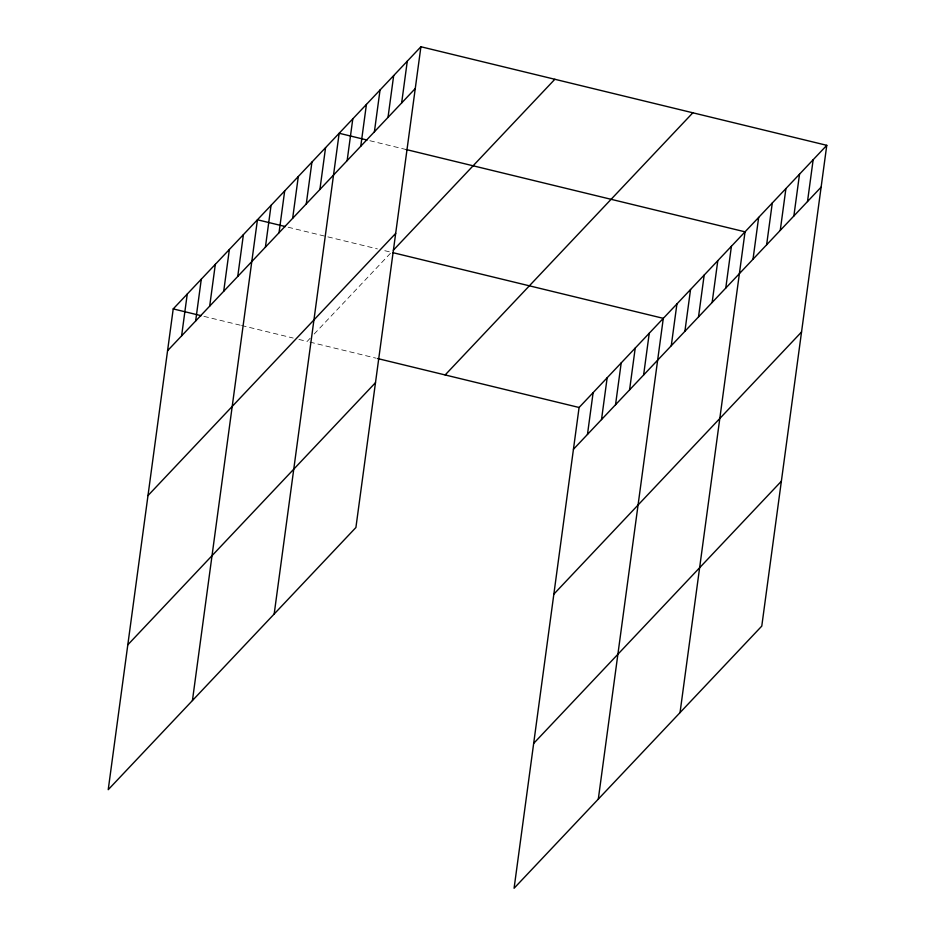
<?xml version="1.0" encoding="UTF-8"?>
<svg xmlns="http://www.w3.org/2000/svg" width="935" height="935" viewBox="0 0 935 935"><rect width="100%" height="100%" fill="white"/><g stroke="black" fill="none" stroke-linecap="round" stroke-linejoin="round"><path stroke-width="0.7" stroke-dasharray="4.67 3.51" d="M310.163 338.248L307.159 341.439L298.791 339.405M314.183 334.005L391.379 252.298L382.999 250.264M369.874 140.718L406.141 149.53M288.132 227.228L377.424 248.909M203.923 316.357L240.19 325.17M241.592 325.509L293.204 338.049M309.917 342.105L376.162 358.199"/><path stroke-width="1.4" d="M420.914 46.75L173.22 308.901L108.226 789.678L355.908 527.515L420.914 46.75L826.774 145.322L761.78 626.099L514.086 888.25L579.092 407.485L826.774 145.322M181.612 335.852L187.257 294.046M195.649 320.997L201.294 279.191M209.685 306.142L215.331 264.336M223.71 291.288L229.367 249.481M237.747 276.433L243.404 234.627M192.435 700.537L257.441 219.772L285.339 226.55M265.411 247.156L271.056 205.349M279.027 232.745L284.684 190.939M292.655 218.322L298.312 176.516M306.283 203.9L311.928 162.094M319.899 189.489L325.555 147.683M274.177 614.026L339.171 133.261L367.081 140.04M347.142 160.645L352.799 118.839M360.77 146.234L366.426 104.428M374.397 131.812L380.042 90.005M388.013 117.389L393.67 75.583M401.641 102.979L407.286 61.172M587.472 434.436L593.129 392.63M601.509 419.581L607.166 377.775M615.546 404.715L621.202 362.92M629.582 389.86L635.227 348.054M643.619 375.005L649.264 333.199M598.307 799.121L663.301 318.344L392.758 252.637M671.272 345.74L676.928 303.933M684.899 331.317L690.544 289.511M698.515 316.895L704.172 275.089M712.143 302.484L717.799 260.678M725.77 288.062L731.415 246.256M680.037 712.61L745.043 231.833L406.141 149.53M753.014 259.229L758.659 217.423M766.63 244.806L772.287 203M780.258 230.384L785.914 188.578M793.873 215.973L799.53 174.167M807.501 201.551L813.158 159.745M167.575 350.707L415.257 88.556M147.987 495.573L395.68 233.411M393.319 250.241L554.852 79.276M127.814 644.811L375.496 382.66M445.153 374.947L692.847 112.796M573.435 449.291L821.129 187.129M553.847 594.146L801.54 331.983M533.675 743.395L781.356 481.233M173.22 308.901L201.13 315.679M377.541 358.526L579.092 407.485"/></g></svg>
